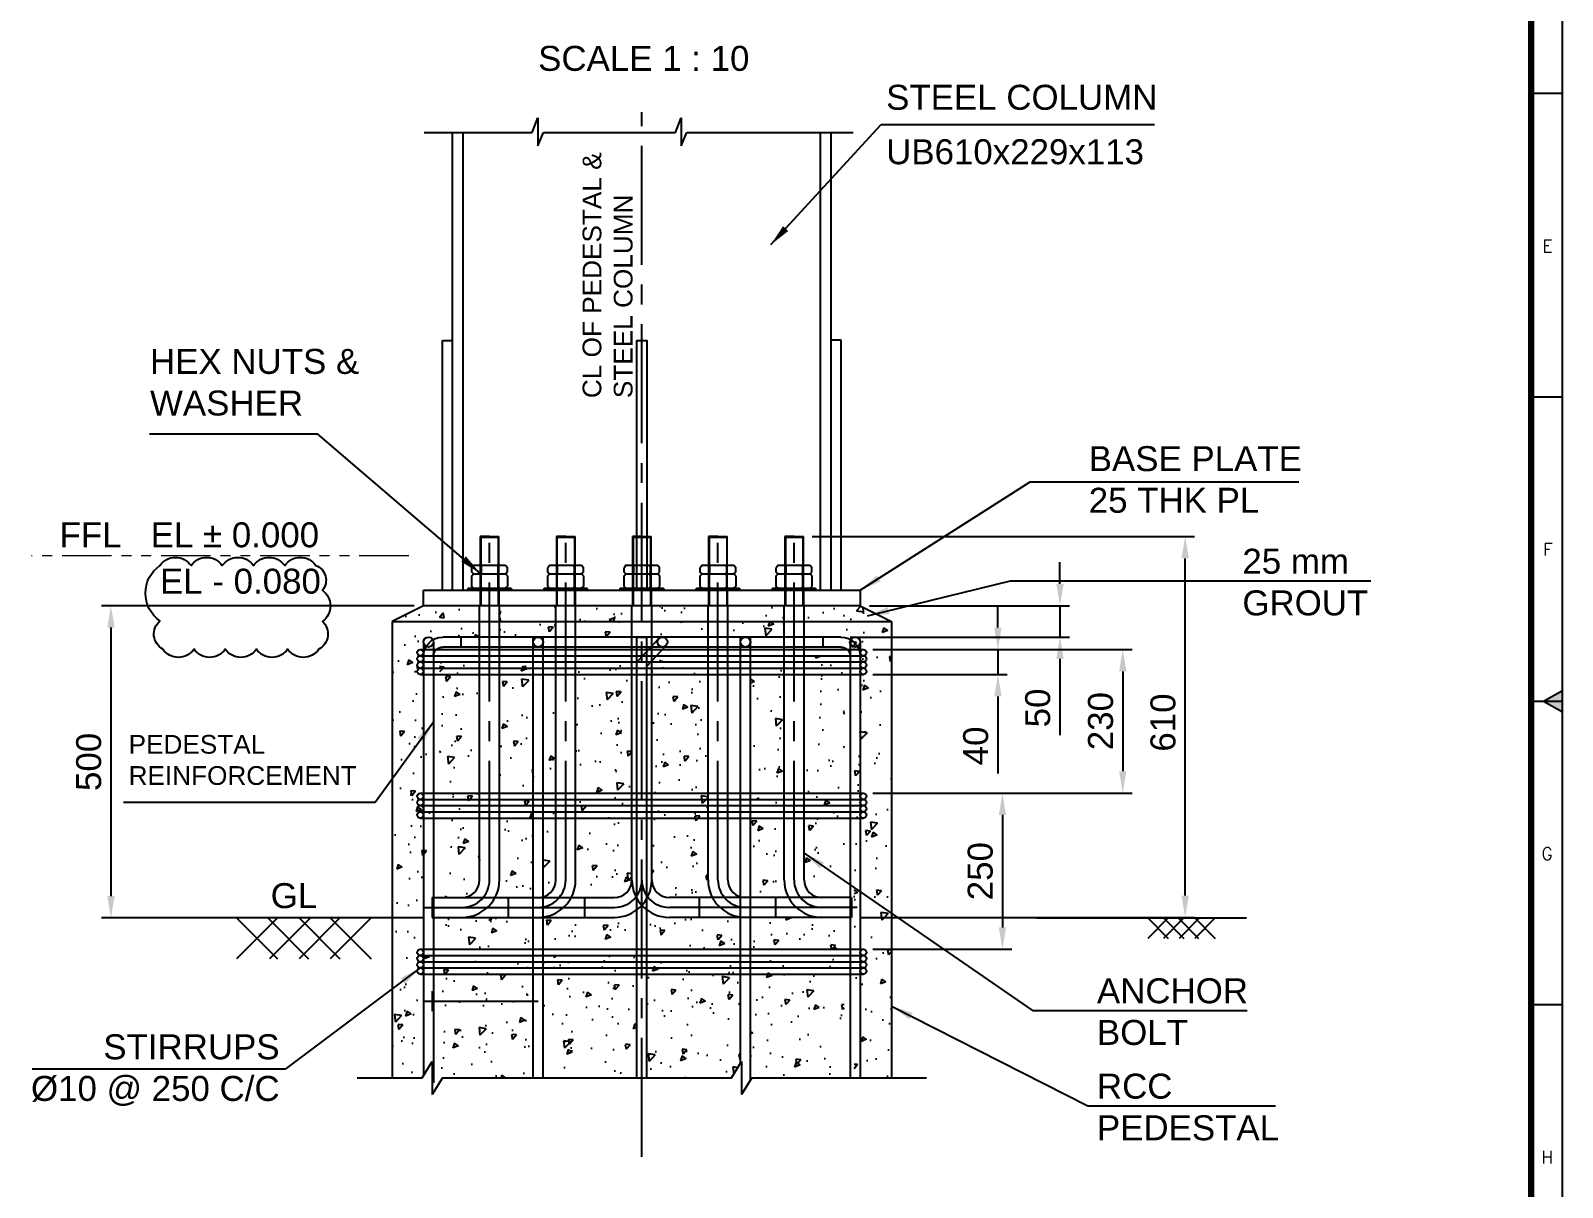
# Model space of a CAD drawing. Header units: millimetres. Extents: x -1055 to 11244, y -20673 to 2560.
# Drawn here: x 1526.1 to 1771.5, y 1367.5 to 1552.7 of the extents above; entities that cross this region are included whole.
import ezdxf
from ezdxf.enums import TextEntityAlignment as Align

# ---------------------------------------------------------------- set-up
doc = ezdxf.new("R2010")
doc.units = ezdxf.units.MM
doc.linetypes.add('CENTER2', pattern=[28.575, 19.05, -3.175, 3.175, -3.175])
doc.linetypes.add('PHANTOM2', pattern=[31.75, 15.875, -3.175, 3.175, -3.175, 3.175, -3.175])
doc.layers.add('BORDER', color=6, linetype='Continuous')
doc.styles.add('ROMANS', font='romans.shx', dxfattribs={"width": 0.8})
doc.styles.get("Standard").update_dxf_attribs({"font": 'arial.ttf'})
doc.dimstyles.new('ISO-25', dxfattribs={"dimtxt": 4, "dimasz": 3.5, "dimexe": 1.5, "dimexo": 1.5, "dimgap": 1.5, "dimtad": 1, "dimtxsty": 'Standard', "dimcen": 0, "dimadec": 0, "dimazin": 0, "dimtfac": 1, "dimtmove": 0, "dimatfit": 3, "dimfxl": 1, "dimarcsym": 0})

# ---------------------------------------------------------------- blocks, each defined once
blk = doc.blocks.new('A1B')
at = {"layer": 'BORDER', "color": 1}
for p, q in [((837, 393.84), (832, 393.84)), ((837, 345.17), (832, 345.17)), ((837, 247.84), (832, 247.84))]:
    blk.add_line(p, q, dxfattribs=at)
at = {"layer": 'BORDER'}
for p, q in [((834, 296.5), (837, 298.23)), ((832, 296.5), (837, 296.5)), ((834, 296.5), (837, 294.77))]:
    blk.add_line(p, q, dxfattribs=at)
blk.add_lwpolyline([(837, 3), (837, 590), (3, 590), (3, 3)], close=True, dxfattribs=at)
at = {"layer": 'BORDER', "const_width": 1}
blk.add_lwpolyline([(8, 8), (832, 8), (832, 585), (8, 585)], close=True, dxfattribs=at)
at = {"layer": 'BORDER'}
blk.add_solid([(837, 298.23), (837, 294.77), (834, 296.5)], dxfattribs=at)
at = {"layer": 'BORDER', "color": 1, "style": 'ROMANS'}
for s, p in [('E', (834.61, 368.4)), ('F', (834.66, 319.81)), ('G', (834.56, 271.07)), ('H', (834.57, 222.46))]:
    blk.add_text(s, height=2, dxfattribs=at).set_placement(p, align=Align.CENTER)
blk = doc.blocks.new('*D28433')
at = {"color": 0, "lineweight": -2}
for p, q in [((1651.33, 1471.71), (1712.59, 1471.71)), ((1711.09, 1414.21), (1711.09, 1468.21)), ((1659.14, 1410.71), (1712.59, 1410.71))]:
    blk.add_line(p, q, dxfattribs=at)
at = {"color": 0}
for points in [[(1711.68, 1468.21), (1710.51, 1468.21), (1711.09, 1471.71)], [(1710.51, 1414.21), (1711.68, 1414.21), (1711.09, 1410.71)]]:
    blk.add_solid(points, dxfattribs=at)
at = {"layer": 'Defpoints', "color": 0}
for p in [(1649.83, 1471.71), (1711.09, 1471.71), (1657.64, 1410.71)]:
    blk.add_point(p, dxfattribs=at)
at = {"color": 0, "insert": (1707.55, 1441.91), "char_height": 4, "attachment_point": 5, "rotation": 90}
blk.add_mtext('610', dxfattribs=at)
blk = doc.blocks.new('*D28434')
at = {"color": 0, "lineweight": -2}
for p, q in [((1587.53, 1460.61), (1537.46, 1460.61)), ((1538.96, 1457.11), (1538.96, 1414.11)), ((1582.53, 1410.61), (1537.46, 1410.61))]:
    blk.add_line(p, q, dxfattribs=at)
at = {"color": 0}
for points in [[(1539.54, 1457.11), (1538.37, 1457.11), (1538.96, 1460.61)], [(1538.37, 1414.11), (1539.54, 1414.11), (1538.96, 1410.61)]]:
    blk.add_solid(points, dxfattribs=at)
at = {"layer": 'Defpoints', "color": 0}
for p in [(1589.03, 1460.61), (1538.96, 1410.61), (1584.03, 1410.61)]:
    blk.add_point(p, dxfattribs=at)
at = {"color": 0, "insert": (1535.41, 1435.61), "char_height": 4, "attachment_point": 5, "rotation": 90}
blk.add_mtext('500', dxfattribs=at)
blk = doc.blocks.new('*D28435')
at = {"color": 0, "lineweight": -2}
for p, q in [((1691.03, 1464.11), (1691.03, 1467.61)), ((1660.53, 1460.61), (1692.53, 1460.61)), ((1691.03, 1460.61), (1691.03, 1455.61)), ((1657.43, 1455.61), (1692.53, 1455.61)), ((1691.03, 1452.11), (1691.03, 1439.89))]:
    blk.add_line(p, q, dxfattribs=at)
at = {"color": 0}
for points in [[(1690.44, 1464.11), (1691.61, 1464.11), (1691.03, 1460.61)], [(1691.61, 1452.11), (1690.44, 1452.11), (1691.03, 1455.61)]]:
    blk.add_solid(points, dxfattribs=at)
at = {"layer": 'Defpoints', "color": 0}
for p in [(1659.03, 1460.61), (1655.93, 1455.61), (1691.03, 1455.61)]:
    blk.add_point(p, dxfattribs=at)
at = {"color": 0, "insert": (1687.48, 1444.25), "char_height": 4, "attachment_point": 5, "rotation": 90}
blk.add_mtext('50', dxfattribs=at)
blk = doc.blocks.new('*D28436')
at = {"color": 0, "lineweight": -2}
for p, q in [((1681.08, 1457.11), (1681.08, 1460.61)), ((1661.03, 1453.61), (1682.58, 1453.61)), ((1681.08, 1453.61), (1681.08, 1449.61)), ((1661.03, 1449.61), (1682.58, 1449.61)), ((1681.08, 1446.11), (1681.08, 1433.73))]:
    blk.add_line(p, q, dxfattribs=at)
at = {"color": 0}
for points in [[(1680.5, 1457.11), (1681.67, 1457.11), (1681.08, 1453.61)], [(1681.67, 1446.11), (1680.5, 1446.11), (1681.08, 1449.61)]]:
    blk.add_solid(points, dxfattribs=at)
at = {"layer": 'Defpoints', "color": 0}
for p in [(1659.53, 1453.61), (1659.53, 1449.61), (1681.08, 1449.61)]:
    blk.add_point(p, dxfattribs=at)
at = {"color": 0, "insert": (1677.54, 1438.17), "char_height": 4, "attachment_point": 5, "rotation": 90}
blk.add_mtext('40', dxfattribs=at)
blk = doc.blocks.new('*D28437')
at = {"color": 0, "lineweight": -2}
for p, q in [((1661.03, 1453.61), (1702.59, 1453.61)), ((1701.09, 1450.11), (1701.09, 1434.11)), ((1661.03, 1430.61), (1702.59, 1430.61))]:
    blk.add_line(p, q, dxfattribs=at)
at = {"color": 0}
for points in [[(1701.67, 1450.11), (1700.51, 1450.11), (1701.09, 1453.61)], [(1700.51, 1434.11), (1701.67, 1434.11), (1701.09, 1430.61)]]:
    blk.add_solid(points, dxfattribs=at)
at = {"layer": 'Defpoints', "color": 0}
for p in [(1659.53, 1453.61), (1659.53, 1430.61), (1701.09, 1430.61)]:
    blk.add_point(p, dxfattribs=at)
at = {"color": 0, "insert": (1697.55, 1442.14), "char_height": 4, "attachment_point": 5, "rotation": 90}
blk.add_mtext('230', dxfattribs=at)
blk = doc.blocks.new('*D28438')
at = {"color": 0, "lineweight": -2}
for p, q in [((1661.03, 1430.61), (1683.31, 1430.61)), ((1681.81, 1427.11), (1681.81, 1409.11)), ((1661.03, 1405.61), (1683.31, 1405.61))]:
    blk.add_line(p, q, dxfattribs=at)
at = {"color": 0}
for points in [[(1682.39, 1427.11), (1681.23, 1427.11), (1681.81, 1430.61)], [(1681.23, 1409.11), (1682.39, 1409.11), (1681.81, 1405.61)]]:
    blk.add_solid(points, dxfattribs=at)
at = {"layer": 'Defpoints', "color": 0}
for p in [(1659.53, 1430.61), (1659.53, 1405.61), (1681.81, 1405.61)]:
    blk.add_point(p, dxfattribs=at)
at = {"color": 0, "insert": (1678.27, 1418.11), "char_height": 4, "attachment_point": 5, "rotation": 90}
blk.add_mtext('250', dxfattribs=at)

msp = doc.modelspace()

# ---------------------------------------------------------------- hatches: boundary and pattern name
h = msp.add_hatch()
h.set_pattern_fill('AR-CONC', color=256, scale=0.05)
h.set_pattern_definition([(50, (-7523.1524, -46.47), (9.1092334, -0.796954), [0.9525, -10.4775]), (355, (-7523.152, -46.47), (-1.762171, 9.552842), [0.762, -8.382029]), (100.45144, (-7522.393, -46.5365), (7.347062, 8.755888), [0.8095, -8.904512]), (46.1842, (-7523.152, -43.93), (13.553952, -2.102116), [1.42875, -15.716253]), (96.63556, (-7522.023, -44.105), (11.870207, 12.371306), [1.214251, -13.35678]), (351.18415, (-7523.152, -43.93), (11.870207, 12.371306), [1.142998, -12.572987]), (21, (-7521.8824, -44.565), (7.5807196, -5.11326), [0.9525, -10.4775]), (326, (-7521.882, -44.565), (3.090101, 9.209398), [0.762, -8.382]), (71.45144, (-7521.251, -44.991), (10.670821, 4.0961384), [0.8095, -8.904497]), (37.5, (-7523.1524, -46.47), (0.1544302, 4.227752), [0, -8.2804, 0, -8.509, 0, -8.41375]), (7.5, (-7523.1524, -46.47), (3.3409831, 5.0090287), [0, -4.8514, 0, -8.0899, 0, -3.20675]), (327.5, (-7525.9845, -46.47), (6.7795298, -0.2864372), [0, -3.175, 0, -9.906, 0, -13.1445]), (317.5, (-7527.2545, -46.47), (7.406459, 1.2713246), [0, -4.1275, 0, -6.5786, 0, -9.3345])])
h.paths.add_polyline_path([(1598.036255, 1458.1105), (1598.036255, 1460.6105), (1589.026255, 1460.6105), (1584.026255, 1458.1105)])
h.paths.add_polyline_path([(1601.216255, 1460.6105), (1601.216255, 1458.1105), (1610.236255, 1458.1105), (1610.236255, 1460.6105)])
h.paths.add_polyline_path([(1622.436255, 1458.1105), (1622.436255, 1460.6105), (1613.416255, 1460.6105), (1613.416255, 1458.1105)])
h.paths.add_polyline_path([(1625.616255, 1460.6105), (1625.616255, 1458.1105), (1634.636255, 1458.1105), (1634.636255, 1460.6105)])
h.paths.add_polyline_path([(1637.816255, 1460.6105), (1637.816255, 1458.1105), (1646.836255, 1458.1105), (1646.836255, 1460.6105)])
h.paths.add_polyline_path([(1661.723798, 1459.261728), (1659.026255, 1460.6105), (1650.016255, 1460.6105), (1650.016255, 1458.1105), (1664.026255, 1458.1105)])
at = {"transparency": 33554687}
h = msp.add_hatch(dxfattribs=at)
h.set_pattern_fill('AR-CONC', color=256, scale=0.05, angle=180)
h.set_pattern_definition([(230, (-7523.1524, -46.47), (-9.1092334, 0.796954), [0.9525, -10.4775]), (175, (-7523.152, -46.47), (1.762171, -9.552842), [0.762, -8.382029]), (280.45144, (-7523.9115, -46.404), (-7.347062, -8.755888), [0.8095, -8.904512]), (226.1842, (-7523.152, -49.01), (-13.553952, 2.102116), [1.42875, -15.716253]), (276.63556, (-7524.282, -48.835), (-11.870207, -12.371306), [1.214251, -13.35678]), (171.18415, (-7523.152, -49.01), (-11.870207, -12.371306), [1.142998, -12.572987]), (201, (-7524.4224, -48.375), (-7.5807196, 5.11326), [0.9525, -10.4775]), (146, (-7524.422, -48.375), (-3.090101, -9.209398), [0.762, -8.382]), (251.45144, (-7525.054, -47.949), (-10.670821, -4.0961384), [0.8095, -8.904497]), (217.5, (-7523.1524, -46.47), (-0.1544302, -4.227752), [0, -8.2804, 0, -8.509, 0, -8.41375]), (187.5, (-7523.1524, -46.47), (-3.3409831, -5.0090287), [0, -4.8514, 0, -8.0899, 0, -3.20675]), (147.5, (-7520.3203, -46.47), (-6.7795298, 0.2864372), [0, -3.175, 0, -9.906, 0, -13.1445]), (137.5, (-7519.05, -46.47), (-7.406459, -1.2713246), [0, -4.1275, 0, -6.5786, 0, -9.3345])])
h.paths.add_polyline_path([(1664.026255, 1384.987507), (1664.026255, 1396.487974), (1664.026255, 1413.257847), (1658.026255, 1415.044676), (1658.026255, 1405.6105), (1658.526255, 1405.6105, -0.4142135624), (1659.026255, 1405.1105, -0.4142135624), (1658.526255, 1404.6105), (1658.026255, 1404.6105), (1658.026255, 1384.987507)])
h.paths.add_polyline_path([(1641.658866, 1384.987507), (1656.426255, 1384.987507), (1656.426255, 1404.6105), (1641.426255, 1404.6105), (1641.426255, 1384.612477)])
h.paths.add_polyline_path([(1624.826255, 1384.987507), (1638.378949, 1384.987507), (1639.826255, 1387.320951), (1639.826255, 1404.6105), (1624.826255, 1404.6105)])
h.paths.add_polyline_path([(1608.226255, 1384.987507), (1623.226255, 1384.987507), (1623.226255, 1404.6105), (1608.226255, 1404.6105)])
h.paths.add_polyline_path([(1592.093596, 1384.987507), (1606.626255, 1384.987507), (1606.626255, 1404.6105), (1591.626255, 1404.6105), (1591.626255, 1384.234029)])
h.paths.add_polyline_path([(1584.026255, 1458.1105), (1584.026255, 1384.987507), (1588.81368, 1384.987507), (1590.026255, 1386.942502), (1590.026255, 1404.6105), (1589.526255, 1404.6105, -1), (1589.526255, 1405.6105), (1590.026255, 1405.6105), (1590.026255, 1452.5105, -0.0080660903), (1590.027868, 1452.6105), (1589.526255, 1452.6105, -1), (1589.526255, 1453.6105), (1590.22798, 1453.6105, -0.3115440115), (1593.126255, 1455.6105), (1598.036255, 1455.6105), (1598.036255, 1458.1105)])
h.paths.add_polyline_path([(1606.626255, 1405.6105), (1606.626255, 1410.7105), (1602.616255, 1410.7105), (1591.626255, 1410.7105), (1591.626255, 1405.6105)])
h.paths.add_polyline_path([(1608.226255, 1410.7105), (1608.226255, 1405.6105), (1623.226255, 1405.6105), (1623.226255, 1411.918016, -0.1628126731), (1619.616255, 1410.7105)])
h.paths.add_polyline_path([(1639.826255, 1405.6105), (1639.826255, 1410.7105), (1628.436255, 1410.7105, -0.1628126731), (1624.826255, 1411.918016), (1624.826255, 1405.6105)])
h.paths.add_polyline_path([(1656.426255, 1405.6105), (1656.426255, 1410.7105), (1641.426255, 1410.7105), (1641.426255, 1405.6105)])
h.paths.add_polyline_path([(1664.026255, 1413.257847), (1664.026255, 1428.499626), (1658.026255, 1430.818943), (1658.026255, 1415.044676)])
h.paths.add_polyline_path([(1664.026255, 1428.499626), (1664.026255, 1458.1105), (1650.016255, 1458.1105), (1650.016255, 1455.6105), (1654.926255, 1455.6105, -0.3115440115), (1657.82453, 1453.6105), (1658.526255, 1453.6105, -0.4142135624), (1659.026255, 1453.1105, -0.4142135624), (1658.526255, 1452.6105), (1658.024642, 1452.6105, -0.0080660903), (1658.026255, 1452.5105), (1658.026255, 1430.818943)])
h.paths.add_polyline_path([(1650.016255, 1452.6105), (1650.016255, 1417.430093), (1656.426255, 1415.521164), (1656.426255, 1452.5105, 0.0166805839), (1656.422918, 1452.6105)])
h.paths.add_polyline_path([(1641.426255, 1452.6105), (1641.426255, 1413.8905), (1647.540257, 1413.8905, -0.1229364666), (1646.836255, 1416.7105), (1646.836255, 1452.6105)])
h.paths.add_polyline_path([(1628.436255, 1413.8905), (1633.236255, 1413.8905), (1635.340257, 1413.8905, -0.1229364666), (1634.636255, 1416.7105), (1634.636255, 1452.6105), (1625.616255, 1452.6105), (1625.616255, 1416.7105, 0.4142135624)])
h.paths.add_polyline_path([(1614.816255, 1413.8905), (1619.616255, 1413.8905, 0.4142135624), (1622.436255, 1416.7105), (1622.436255, 1452.6105), (1613.416255, 1452.6105), (1613.416255, 1416.7105, -0.1229364666), (1612.712254, 1413.8905)])
h.paths.add_polyline_path([(1602.616255, 1413.8905), (1606.626255, 1413.8905), (1606.626255, 1452.6105), (1601.216255, 1452.6105), (1601.216255, 1416.7105, -0.1229364666), (1600.512254, 1413.8905)])
h.paths.add_polyline_path([(1591.626255, 1452.5105), (1591.626255, 1413.8905), (1595.216255, 1413.8905, 0.4142135624), (1598.036255, 1416.7105), (1598.036255, 1452.6105), (1591.629592, 1452.6105, 0.0166805839)])
h.paths.add_polyline_path([(1608.226255, 1452.6105), (1608.226255, 1414.009333, 0.3312391385), (1610.236255, 1416.7105), (1610.236255, 1452.6105)])
h.paths.add_polyline_path([(1637.816255, 1458.1105), (1637.816255, 1455.6105), (1646.836255, 1455.6105), (1646.836255, 1458.1105)])
h.paths.add_polyline_path([(1625.616255, 1458.1105), (1625.616255, 1455.6105), (1634.636255, 1455.6105), (1634.636255, 1458.1105)])
h.paths.add_polyline_path([(1613.416255, 1458.1105), (1613.416255, 1455.6105), (1622.436255, 1455.6105), (1622.436255, 1458.1105)])
h.paths.add_polyline_path([(1601.216255, 1458.1105), (1601.216255, 1455.6105), (1610.236255, 1455.6105), (1610.236255, 1458.1105)])
h.paths.add_polyline_path([(1488.993951, 1437.821175), (1488.993951, 1444.599824), (1494.046816, 1444.599824), (1494.046816, 1437.821175)], flags=9)

# ---------------------------------------------------------------- linework, layer by layer
at = {"color": 3, "linetype": 'CENTER2'}
for p, q in [((1624.026255, 1372.35075), (1624.026255, 1539.68589)), ((1599.626255, 1416.7105), (1599.626255, 1473.455527)), ((1611.826255, 1416.7105), (1611.826255, 1473.455527)), ((1636.226255, 1416.7105), (1636.226255, 1473.455527)), ((1648.426255, 1416.7105), (1648.426255, 1473.455527)), ((1588.912519, 1412.3005), (1607.416255, 1412.3005)), ((1602.616255, 1412.3005), (1619.616255, 1412.3005)), ((1645.436255, 1412.3005), (1628.436255, 1412.3005)), ((1658.513769, 1412.3005), (1640.636255, 1412.3005)), ((1588.912519, 1397.3005), (1607.416255, 1397.3005))]:
    msp.add_line(p, q, dxfattribs=at)
for p, q in [((1606.456071, 1536.391366), (1607.364249, 1538.785495)), ((1607.364249, 1538.785495), (1607.364249, 1534.298027)), ((1629.404262, 1536.391366), (1630.31244, 1538.785495)), ((1630.31244, 1538.785495), (1630.31244, 1534.298027)), ((1589.146913, 1536.391366), (1606.456071, 1536.391366)), ((1593.676255, 1463.1105), (1593.676255, 1536.391366)), ((1595.406255, 1463.1105), (1595.406255, 1536.391366)), ((1607.364249, 1534.298027), (1608.272427, 1536.391366)), ((1608.272427, 1536.391366), (1629.404262, 1536.391366)), ((1630.31244, 1534.298027), (1631.220618, 1536.391366)), ((1631.220618, 1536.391366), (1657.911782, 1536.391366)), ((1652.645204, 1463.165195), (1652.645204, 1536.391366)), ((1654.37514, 1463.150366), (1654.37514, 1536.391366)), ((1592.076255, 1463.1105), (1592.076255, 1503.1105)), ((1592.076255, 1503.1105), (1593.676255, 1503.1105)), ((1655.975051, 1503.133422), (1654.37514, 1503.133422)), ((1655.975051, 1463.133422), (1655.975051, 1503.133422)), ((1598.126255, 1471.7105), (1601.126255, 1471.7105)), ((1599.626255, 1471.7105), (1598.126255, 1471.7105)), ((1598.126255, 1471.7105), (1598.126255, 1463.6105)), ((1598.226255, 1471.7105), (1598.126255, 1471.6105)), ((1598.126255, 1471.6105), (1601.126255, 1471.6105)), ((1598.226255, 1471.7105), (1598.226255, 1460.6105)), ((1601.026255, 1471.7105), (1601.026255, 1460.6105)), ((1601.026255, 1471.7105), (1601.126255, 1471.6105)), ((1601.126255, 1465.9105), (1601.126255, 1471.7105)), ((1610.326255, 1471.7105), (1613.326255, 1471.7105)), ((1611.826255, 1471.7105), (1610.326255, 1471.7105)), ((1610.326255, 1471.7105), (1610.326255, 1463.6105)), ((1610.426255, 1471.7105), (1610.326255, 1471.6105)), ((1610.326255, 1471.6105), (1613.326255, 1471.6105)), ((1610.426255, 1471.7105), (1610.426255, 1460.6105)), ((1613.226255, 1471.7105), (1613.226255, 1460.6105)), ((1613.226255, 1471.7105), (1613.326255, 1471.6105)), ((1613.326255, 1465.9105), (1613.326255, 1471.7105)), ((1622.526255, 1471.7105), (1625.526255, 1471.7105)), ((1624.026255, 1471.7105), (1622.526255, 1471.7105)), ((1622.526255, 1471.7105), (1622.526255, 1463.6105)), ((1622.626255, 1471.7105), (1622.526255, 1471.6105)), ((1622.526255, 1471.6105), (1625.526255, 1471.6105)), ((1622.626255, 1471.7105), (1622.626255, 1460.6105)), ((1625.426255, 1471.7105), (1625.426255, 1460.6105)), ((1625.426255, 1471.7105), (1625.526255, 1471.6105)), ((1625.526255, 1465.9105), (1625.526255, 1471.7105)), ((1634.726255, 1471.7105), (1637.726255, 1471.7105)), ((1636.226255, 1471.7105), (1634.726255, 1471.7105)), ((1634.726255, 1471.7105), (1634.726255, 1463.6105)), ((1634.826255, 1471.7105), (1634.726255, 1471.6105)), ((1634.726255, 1471.6105), (1637.726255, 1471.6105)), ((1634.826255, 1471.7105), (1634.826255, 1460.6105)), ((1637.626255, 1471.7105), (1637.626255, 1460.6105)), ((1637.626255, 1471.7105), (1637.726255, 1471.6105)), ((1637.726255, 1465.9105), (1637.726255, 1471.7105)), ((1646.926255, 1471.7105), (1649.926255, 1471.7105)), ((1648.426255, 1471.7105), (1646.926255, 1471.7105)), ((1646.926255, 1471.7105), (1646.926255, 1463.6105)), ((1647.026255, 1471.7105), (1646.926255, 1471.6105)), ((1646.926255, 1471.6105), (1649.926255, 1471.6105)), ((1647.026255, 1471.7105), (1647.026255, 1460.6105)), ((1649.826255, 1471.7105), (1649.826255, 1460.6105)), ((1649.826255, 1471.7105), (1649.926255, 1471.6105)), ((1649.926255, 1465.9105), (1649.926255, 1471.7105)), ((1597.076255, 1467.1105), (1596.776255, 1466.670298)), ((1596.776255, 1466.002125), (1596.776255, 1466.670298)), ((1597.076255, 1465.7105), (1596.776255, 1466.002125)), ((1596.776255, 1465.4105), (1597.076255, 1465.7105)), ((1596.776255, 1463.7105), (1596.776255, 1465.4105)), ((1597.076255, 1467.1105), (1598.276255, 1467.1105)), ((1597.076255, 1465.7105), (1598.276255, 1465.7105)), ((1598.276255, 1466.9105), (1598.076255, 1467.1105)), ((1598.276255, 1465.9105), (1598.076255, 1465.7105)), ((1598.276255, 1465.5105), (1598.076255, 1465.7105)), ((1598.276255, 1467.1105), (1600.976255, 1467.1105)), ((1598.276255, 1466.9105), (1598.376255, 1467.1105)), ((1598.276255, 1466.9105), (1598.276255, 1465.9105)), ((1598.276255, 1465.9105), (1598.376255, 1465.7105)), ((1598.276255, 1465.5105), (1598.376255, 1465.7105)), ((1598.276255, 1465.7105), (1601.326255, 1465.7105)), ((1598.276255, 1463.6105), (1598.276255, 1465.5105)), ((1600.976255, 1466.9105), (1600.876255, 1467.1105)), ((1600.976255, 1465.9105), (1600.876255, 1465.7105)), ((1600.976255, 1465.5105), (1600.876255, 1465.7105)), ((1600.976255, 1467.1105), (1602.176255, 1467.1105)), ((1600.976255, 1466.9105), (1601.176255, 1467.1105)), ((1600.976255, 1466.9105), (1600.976255, 1465.9105)), ((1600.976255, 1465.9105), (1601.176255, 1465.7105)), ((1600.976255, 1465.5105), (1601.176255, 1465.7105)), ((1600.976255, 1465.5105), (1600.976255, 1463.6105)), ((1601.126255, 1463.6105), (1601.126255, 1465.9105)), ((1601.326255, 1465.7105), (1602.176255, 1465.7105)), ((1602.176255, 1467.1105), (1602.476255, 1466.726012)), ((1602.176255, 1465.7105), (1602.476255, 1466.002125)), ((1602.476255, 1465.4105), (1602.176255, 1465.7105)), ((1602.476255, 1466.002125), (1602.476255, 1466.726012)), ((1602.476255, 1465.4105), (1602.476255, 1463.7105)), ((1609.276255, 1467.1105), (1608.976255, 1466.670298)), ((1608.976255, 1466.002125), (1608.976255, 1466.670298)), ((1609.276255, 1465.7105), (1608.976255, 1466.002125)), ((1608.976255, 1465.4105), (1609.276255, 1465.7105)), ((1608.976255, 1463.7105), (1608.976255, 1465.4105)), ((1609.276255, 1467.1105), (1610.476255, 1467.1105)), ((1609.276255, 1465.7105), (1610.476255, 1465.7105)), ((1610.476255, 1466.9105), (1610.276255, 1467.1105)), ((1610.476255, 1465.9105), (1610.276255, 1465.7105)), ((1610.476255, 1465.5105), (1610.276255, 1465.7105)), ((1610.476255, 1467.1105), (1613.176255, 1467.1105)), ((1610.476255, 1466.9105), (1610.576255, 1467.1105)), ((1610.476255, 1466.9105), (1610.476255, 1465.9105)), ((1610.476255, 1465.9105), (1610.576255, 1465.7105)), ((1610.476255, 1465.5105), (1610.576255, 1465.7105)), ((1610.476255, 1465.7105), (1613.526255, 1465.7105)), ((1610.476255, 1463.6105), (1610.476255, 1465.5105)), ((1613.176255, 1466.9105), (1613.076255, 1467.1105)), ((1613.176255, 1465.9105), (1613.076255, 1465.7105)), ((1613.176255, 1465.5105), (1613.076255, 1465.7105)), ((1613.176255, 1467.1105), (1614.376255, 1467.1105)), ((1613.176255, 1466.9105), (1613.376255, 1467.1105)), ((1613.176255, 1466.9105), (1613.176255, 1465.9105)), ((1613.176255, 1465.9105), (1613.376255, 1465.7105)), ((1613.176255, 1465.5105), (1613.376255, 1465.7105)), ((1613.176255, 1465.5105), (1613.176255, 1463.6105)), ((1613.326255, 1463.6105), (1613.326255, 1465.9105)), ((1613.526255, 1465.7105), (1614.376255, 1465.7105)), ((1614.376255, 1467.1105), (1614.676255, 1466.726012)), ((1614.376255, 1465.7105), (1614.676255, 1466.002125)), ((1614.676255, 1465.4105), (1614.376255, 1465.7105)), ((1614.676255, 1466.002125), (1614.676255, 1466.726012)), ((1614.676255, 1465.4105), (1614.676255, 1463.7105)), ((1621.476255, 1467.1105), (1621.176255, 1466.670298)), ((1621.176255, 1466.002125), (1621.176255, 1466.670298)), ((1621.476255, 1465.7105), (1621.176255, 1466.002125)), ((1621.176255, 1465.4105), (1621.476255, 1465.7105)), ((1621.176255, 1463.7105), (1621.176255, 1465.4105)), ((1621.476255, 1467.1105), (1622.676255, 1467.1105)), ((1621.476255, 1465.7105), (1622.676255, 1465.7105)), ((1622.676255, 1466.9105), (1622.476255, 1467.1105)), ((1622.676255, 1465.9105), (1622.476255, 1465.7105)), ((1622.676255, 1465.5105), (1622.476255, 1465.7105)), ((1622.676255, 1467.1105), (1625.376255, 1467.1105)), ((1622.676255, 1466.9105), (1622.776255, 1467.1105)), ((1622.676255, 1466.9105), (1622.676255, 1465.9105)), ((1622.676255, 1465.9105), (1622.776255, 1465.7105)), ((1622.676255, 1465.5105), (1622.776255, 1465.7105)), ((1622.676255, 1465.7105), (1625.726255, 1465.7105)), ((1622.676255, 1463.6105), (1622.676255, 1465.5105)), ((1625.376255, 1466.9105), (1625.276255, 1467.1105)), ((1625.376255, 1465.9105), (1625.276255, 1465.7105)), ((1625.376255, 1465.5105), (1625.276255, 1465.7105)), ((1625.376255, 1467.1105), (1626.576255, 1467.1105)), ((1625.376255, 1466.9105), (1625.576255, 1467.1105)), ((1625.376255, 1466.9105), (1625.376255, 1465.9105)), ((1625.376255, 1465.9105), (1625.576255, 1465.7105)), ((1625.376255, 1465.5105), (1625.576255, 1465.7105)), ((1625.376255, 1465.5105), (1625.376255, 1463.6105)), ((1625.526255, 1463.6105), (1625.526255, 1465.9105)), ((1625.726255, 1465.7105), (1626.576255, 1465.7105)), ((1626.576255, 1467.1105), (1626.876255, 1466.726012)), ((1626.576255, 1465.7105), (1626.876255, 1466.002125)), ((1626.876255, 1465.4105), (1626.576255, 1465.7105)), ((1626.876255, 1466.002125), (1626.876255, 1466.726012)), ((1626.876255, 1465.4105), (1626.876255, 1463.7105)), ((1633.676255, 1467.1105), (1633.376255, 1466.670298)), ((1633.376255, 1466.002125), (1633.376255, 1466.670298)), ((1633.676255, 1465.7105), (1633.376255, 1466.002125)), ((1633.376255, 1465.4105), (1633.676255, 1465.7105)), ((1633.376255, 1463.7105), (1633.376255, 1465.4105)), ((1633.676255, 1467.1105), (1634.876255, 1467.1105)), ((1633.676255, 1465.7105), (1634.876255, 1465.7105)), ((1634.876255, 1466.9105), (1634.676255, 1467.1105)), ((1634.876255, 1465.9105), (1634.676255, 1465.7105)), ((1634.876255, 1465.5105), (1634.676255, 1465.7105)), ((1634.876255, 1467.1105), (1637.576255, 1467.1105)), ((1634.876255, 1466.9105), (1634.976255, 1467.1105)), ((1634.876255, 1466.9105), (1634.876255, 1465.9105)), ((1634.876255, 1465.9105), (1634.976255, 1465.7105)), ((1634.876255, 1465.5105), (1634.976255, 1465.7105)), ((1634.876255, 1465.7105), (1637.926255, 1465.7105)), ((1634.876255, 1463.6105), (1634.876255, 1465.5105)), ((1637.576255, 1466.9105), (1637.476255, 1467.1105)), ((1637.576255, 1465.9105), (1637.476255, 1465.7105)), ((1637.576255, 1465.5105), (1637.476255, 1465.7105)), ((1637.576255, 1467.1105), (1638.776255, 1467.1105)), ((1637.576255, 1466.9105), (1637.776255, 1467.1105)), ((1637.576255, 1466.9105), (1637.576255, 1465.9105)), ((1637.576255, 1465.9105), (1637.776255, 1465.7105)), ((1637.576255, 1465.5105), (1637.776255, 1465.7105)), ((1637.576255, 1465.5105), (1637.576255, 1463.6105)), ((1637.726255, 1463.6105), (1637.726255, 1465.9105)), ((1637.926255, 1465.7105), (1638.776255, 1465.7105)), ((1638.776255, 1467.1105), (1639.076255, 1466.726012)), ((1638.776255, 1465.7105), (1639.076255, 1466.002125)), ((1639.076255, 1465.4105), (1638.776255, 1465.7105)), ((1639.076255, 1466.002125), (1639.076255, 1466.726012)), ((1639.076255, 1465.4105), (1639.076255, 1463.7105)), ((1645.876255, 1467.1105), (1645.576255, 1466.670298)), ((1645.576255, 1466.002125), (1645.576255, 1466.670298)), ((1645.876255, 1465.7105), (1645.576255, 1466.002125)), ((1645.576255, 1465.4105), (1645.876255, 1465.7105)), ((1645.576255, 1463.7105), (1645.576255, 1465.4105)), ((1645.876255, 1467.1105), (1647.076255, 1467.1105)), ((1645.876255, 1465.7105), (1647.076255, 1465.7105)), ((1647.076255, 1466.9105), (1646.876255, 1467.1105)), ((1647.076255, 1465.9105), (1646.876255, 1465.7105)), ((1647.076255, 1465.5105), (1646.876255, 1465.7105)), ((1647.076255, 1467.1105), (1649.776255, 1467.1105)), ((1647.076255, 1466.9105), (1647.176255, 1467.1105)), ((1647.076255, 1466.9105), (1647.076255, 1465.9105)), ((1647.076255, 1465.9105), (1647.176255, 1465.7105)), ((1647.076255, 1465.5105), (1647.176255, 1465.7105)), ((1647.076255, 1465.7105), (1650.126255, 1465.7105)), ((1647.076255, 1463.6105), (1647.076255, 1465.5105)), ((1649.776255, 1466.9105), (1649.676255, 1467.1105)), ((1649.776255, 1465.9105), (1649.676255, 1465.7105)), ((1649.776255, 1465.5105), (1649.676255, 1465.7105)), ((1649.776255, 1467.1105), (1650.976255, 1467.1105)), ((1649.776255, 1466.9105), (1649.976255, 1467.1105)), ((1649.776255, 1466.9105), (1649.776255, 1465.9105)), ((1649.776255, 1465.9105), (1649.976255, 1465.7105)), ((1649.776255, 1465.5105), (1649.976255, 1465.7105)), ((1649.776255, 1465.5105), (1649.776255, 1463.6105)), ((1649.926255, 1463.6105), (1649.926255, 1465.9105)), ((1650.126255, 1465.7105), (1650.976255, 1465.7105)), ((1650.976255, 1467.1105), (1651.276255, 1466.726012)), ((1650.976255, 1465.7105), (1651.276255, 1466.002125)), ((1651.276255, 1465.4105), (1650.976255, 1465.7105)), ((1651.276255, 1466.002125), (1651.276255, 1466.726012)), ((1651.276255, 1465.4105), (1651.276255, 1463.7105)), ((1589.026255, 1463.1105), (1659.026255, 1463.1105)), ((1589.026255, 1460.6105), (1589.026255, 1463.1105)), ((1596.176255, 1463.1105), (1596.176255, 1463.4105)), ((1596.176255, 1463.4105), (1603.076255, 1463.4105)), ((1596.176255, 1463.1105), (1603.076255, 1463.1105)), ((1597.076255, 1463.418874), (1596.776255, 1463.7105)), ((1598.276255, 1463.6105), (1598.076255, 1463.4105)), ((1598.126255, 1463.6105), (1598.126255, 1460.6105)), ((1598.276255, 1463.6105), (1598.376255, 1463.4105)), ((1600.976255, 1463.6105), (1600.876255, 1463.4105)), ((1600.976255, 1463.6105), (1601.176255, 1463.4105)), ((1601.126255, 1463.6105), (1601.126255, 1460.6105)), ((1602.176255, 1463.418874), (1602.476255, 1463.7105)), ((1603.076255, 1463.4105), (1603.076255, 1463.1105)), ((1608.376255, 1463.1105), (1608.376255, 1463.4105)), ((1608.376255, 1463.4105), (1615.276255, 1463.4105)), ((1608.376255, 1463.1105), (1615.276255, 1463.1105)), ((1609.276255, 1463.418874), (1608.976255, 1463.7105)), ((1610.476255, 1463.6105), (1610.276255, 1463.4105)), ((1610.326255, 1463.6105), (1610.326255, 1460.6105)), ((1610.476255, 1463.6105), (1610.576255, 1463.4105)), ((1613.176255, 1463.6105), (1613.076255, 1463.4105)), ((1613.176255, 1463.6105), (1613.376255, 1463.4105)), ((1613.326255, 1463.6105), (1613.326255, 1460.6105)), ((1614.376255, 1463.418874), (1614.676255, 1463.7105)), ((1615.276255, 1463.4105), (1615.276255, 1463.1105)), ((1620.576255, 1463.1105), (1620.576255, 1463.4105)), ((1620.576255, 1463.4105), (1627.476255, 1463.4105)), ((1620.576255, 1463.1105), (1627.476255, 1463.1105)), ((1621.476255, 1463.418874), (1621.176255, 1463.7105)), ((1622.676255, 1463.6105), (1622.476255, 1463.4105)), ((1622.526255, 1463.6105), (1622.526255, 1460.6105)), ((1622.676255, 1463.6105), (1622.776255, 1463.4105)), ((1625.376255, 1463.6105), (1625.276255, 1463.4105)), ((1625.376255, 1463.6105), (1625.576255, 1463.4105)), ((1625.526255, 1463.6105), (1625.526255, 1460.6105)), ((1626.576255, 1463.418874), (1626.876255, 1463.7105)), ((1627.476255, 1463.4105), (1627.476255, 1463.1105)), ((1632.776255, 1463.1105), (1632.776255, 1463.4105)), ((1632.776255, 1463.4105), (1639.676255, 1463.4105)), ((1632.776255, 1463.1105), (1639.676255, 1463.1105)), ((1633.676255, 1463.418874), (1633.376255, 1463.7105)), ((1634.876255, 1463.6105), (1634.676255, 1463.4105)), ((1634.726255, 1463.6105), (1634.726255, 1460.6105)), ((1634.876255, 1463.6105), (1634.976255, 1463.4105)), ((1637.576255, 1463.6105), (1637.476255, 1463.4105)), ((1637.576255, 1463.6105), (1637.776255, 1463.4105)), ((1637.726255, 1463.6105), (1637.726255, 1460.6105)), ((1638.776255, 1463.418874), (1639.076255, 1463.7105)), ((1639.676255, 1463.4105), (1639.676255, 1463.1105)), ((1644.976255, 1463.1105), (1644.976255, 1463.4105)), ((1644.976255, 1463.4105), (1651.876255, 1463.4105)), ((1644.976255, 1463.1105), (1651.876255, 1463.1105)), ((1645.876255, 1463.418874), (1645.576255, 1463.7105)), ((1647.076255, 1463.6105), (1646.876255, 1463.4105)), ((1646.926255, 1463.6105), (1646.926255, 1460.6105)), ((1647.076255, 1463.6105), (1647.176255, 1463.4105)), ((1649.776255, 1463.6105), (1649.676255, 1463.4105)), ((1649.776255, 1463.6105), (1649.976255, 1463.4105)), ((1649.926255, 1463.6105), (1649.926255, 1460.6105)), ((1650.976255, 1463.418874), (1651.276255, 1463.7105)), ((1651.876255, 1463.4105), (1651.876255, 1463.1105)), ((1659.026255, 1463.1105), (1659.026255, 1460.6105)), ((1589.026255, 1460.6105), (1584.026255, 1458.1105)), ((1659.026255, 1460.6105), (1589.026255, 1460.6105)), ((1598.036255, 1416.7105), (1598.036255, 1460.6105)), ((1601.216255, 1416.7105), (1601.216255, 1460.6105)), ((1610.236255, 1416.7105), (1610.236255, 1460.6105)), ((1613.416255, 1416.7105), (1613.416255, 1460.6105)), ((1622.436255, 1416.7105), (1622.436255, 1460.6105)), ((1625.616255, 1416.7105), (1625.616255, 1460.6105)), ((1634.636255, 1416.7105), (1634.636255, 1460.6105)), ((1637.816255, 1416.7105), (1637.816255, 1460.6105)), ((1646.836255, 1416.7105), (1646.836255, 1460.6105)), ((1650.016255, 1416.7105), (1650.016255, 1460.6105)), ((1659.026255, 1460.6105), (1664.026255, 1458.1105)), ((1584.026255, 1458.1105), (1584.026255, 1384.987507)), ((1584.026255, 1458.1105), (1664.026255, 1458.1105)), ((1664.026255, 1458.1105), (1664.026255, 1384.987507)), ((1655.926255, 1455.6105), (1592.126255, 1455.6105)), ((1595.026255, 1455.6105), (1595.026255, 1454.0105)), ((1606.626255, 1384.987507), (1606.626255, 1455.6105)), ((1606.626255, 1455.6105), (1608.226255, 1455.6105)), ((1608.226255, 1384.987507), (1608.226255, 1455.6105)), ((1623.226255, 1384.987507), (1623.226255, 1455.6105)), ((1623.226255, 1455.6105), (1624.826255, 1455.6105)), ((1624.826255, 1384.987507), (1624.826255, 1455.6105)), ((1639.826255, 1387.320951), (1639.826255, 1455.6105)), ((1639.826255, 1455.6105), (1641.426255, 1455.6105)), ((1641.426255, 1384.612477), (1641.426255, 1455.6105)), ((1653.026255, 1455.6105), (1653.026255, 1454.0105)), ((1588.526255, 1453.6105), (1659.526255, 1453.6105)), ((1589.026255, 1454.8105), (1589.026255, 1385.330235)), ((1590.626255, 1454.8105), (1590.626255, 1384.234029)), ((1655.926255, 1454.0105), (1592.126255, 1454.0105)), ((1623.226255, 1451.586811), (1626.741172, 1455.356098)), ((1624.826255, 1450.956555), (1627.911338, 1454.264901)), ((1657.426255, 1454.8105), (1657.426255, 1384.987507)), ((1659.026255, 1454.8105), (1659.026255, 1384.987507)), ((1588.526255, 1452.6105), (1659.526255, 1452.6105)), ((1588.526255, 1452.6105), (1659.526255, 1452.6105)), ((1588.526255, 1451.6105), (1659.526255, 1451.6105)), ((1588.526255, 1451.6105), (1659.526255, 1451.6105)), ((1588.526255, 1450.6105), (1659.526255, 1450.6105)), ((1588.526255, 1450.6105), (1659.526255, 1450.6105)), ((1588.526255, 1449.6105), (1659.526255, 1449.6105)), ((1588.526255, 1430.6105), (1659.526255, 1430.6105)), ((1588.526255, 1429.6105), (1659.526255, 1429.6105)), ((1588.526255, 1429.6105), (1659.526255, 1429.6105)), ((1588.526255, 1428.6105), (1659.526255, 1428.6105)), ((1588.526255, 1428.6105), (1659.526255, 1428.6105)), ((1588.526255, 1427.6105), (1659.526255, 1427.6105)), ((1588.526255, 1427.6105), (1659.526255, 1427.6105)), ((1588.526255, 1426.6105), (1659.526255, 1426.6105)), ((1590.416255, 1413.8905), (1607.416255, 1413.8905)), ((1590.416255, 1413.8905), (1590.416255, 1410.7105)), ((1602.616255, 1413.8905), (1619.616255, 1413.8905)), ((1602.616255, 1413.8905), (1602.616255, 1410.7105)), ((1614.816255, 1413.8905), (1614.816255, 1410.7105)), ((1645.436255, 1413.8905), (1628.436255, 1413.8905)), ((1633.236255, 1413.8905), (1633.236255, 1410.7105)), ((1657.636255, 1413.8905), (1640.636255, 1413.8905)), ((1645.436255, 1413.8905), (1645.436255, 1410.7105)), ((1657.636255, 1413.8905), (1657.636255, 1410.7105)), ((1589.026255, 1410.6105), (1543.580209, 1410.6105)), ((1559.098811, 1410.6105), (1565.637646, 1404.071664)), ((1565.637646, 1410.6105), (1559.098811, 1404.071664)), ((1564.098811, 1410.6105), (1570.637646, 1404.071664)), ((1570.917909, 1410.6105), (1564.379073, 1404.071664)), ((1569.098811, 1410.6105), (1575.637646, 1404.071664)), ((1575.637646, 1410.6105), (1569.098811, 1404.071664)), ((1574.098811, 1410.6105), (1580.637646, 1404.071664)), ((1580.637646, 1410.6105), (1574.098811, 1404.071664)), ((1590.416255, 1410.7105), (1607.416255, 1410.7105)), ((1602.616255, 1410.7105), (1619.616255, 1410.7105)), ((1645.436255, 1410.7105), (1628.436255, 1410.7105)), ((1657.636255, 1410.7105), (1640.636255, 1410.7105)), ((1687.339199, 1410.6105), (1720.921498, 1410.6105)), ((1708.386145, 1410.6105), (1705.116727, 1407.341082)), ((1705.116727, 1410.6105), (1708.386145, 1407.341082)), ((1710.886145, 1410.6105), (1707.616727, 1407.341082)), ((1707.616727, 1410.6105), (1710.886145, 1407.341082)), ((1709.976596, 1410.6105), (1713.246013, 1407.341082)), ((1713.386145, 1410.6105), (1710.116727, 1407.341082)), ((1715.886145, 1410.6105), (1712.616727, 1407.341082)), ((1712.616727, 1410.6105), (1715.886145, 1407.341082)), ((1588.526255, 1405.6105), (1659.526255, 1405.6105)), ((1588.526255, 1404.6105), (1659.526255, 1404.6105)), ((1588.526255, 1404.6105), (1659.526255, 1404.6105)), ((1588.526255, 1403.6105), (1659.526255, 1403.6105)), ((1588.526255, 1403.6105), (1659.526255, 1403.6105)), ((1588.526255, 1402.6105), (1659.526255, 1402.6105)), ((1588.526255, 1402.6105), (1659.526255, 1402.6105)), ((1588.526255, 1401.6105), (1659.526255, 1401.6105)), ((1590.416255, 1398.8905), (1590.416255, 1395.7105)), ((1588.81368, 1384.987507), (1590.453638, 1387.631558)), ((1590.453638, 1387.631558), (1590.453638, 1382.343457)), ((1638.378949, 1384.987507), (1640.018907, 1387.631558)), ((1640.018907, 1387.631558), (1640.018907, 1382.343457)), ((1578.407089, 1384.987507), (1588.81368, 1384.987507)), ((1592.093596, 1384.987507), (1590.453638, 1382.343457)), ((1592.093596, 1384.987507), (1638.378949, 1384.987507)), ((1641.658866, 1384.987507), (1640.018907, 1382.343457)), ((1641.658866, 1384.987507), (1669.645421, 1384.987507))]:
    msp.add_line(p, q)
at = {"color": 50, "linetype": 'PHANTOM2', "lineweight": 0, "ltscale": 0.5}
msp.add_line((1586.683038, 1468.6105), (1526.218211, 1468.6105), dxfattribs=at)
msp.add_lwpolyline([(1624.826255, 1463.1105), (1623.226255, 1463.1105), (1623.226255, 1503.1105), (1624.826255, 1503.1105)], close=True)
at = {"color": 1}
msp.add_lwpolyline([(1546.800829, 1467.066404, -0.5206), (1551.800829, 1467.066404, -0.5206), (1556.800829, 1467.066404, -0.5206), (1561.800829, 1467.066404, -0.5206), (1566.800829, 1467.066404, -0.5206), (1571.800829, 1467.066404, -0.5206), (1572.830809, 1463.096383, -0.5206), (1572.830809, 1458.096383, -0.5206), (1572.270173, 1453.65702, -0.5206), (1567.270173, 1453.65702, -0.5206), (1562.270173, 1453.65702, -0.5206), (1557.270173, 1453.65702, -0.5206), (1552.270173, 1453.65702, -0.5206), (1547.270173, 1453.65702, -0.5206), (1546.800829, 1458.187677, -0.5206), (1546.800829, 1467.066404, -0.5206)], format="xyb", close=True, dxfattribs=at)
for centre, radius in [((1589.826255, 1454.8105), 0.8), ((1607.426255, 1454.8105), 0.8), ((1627.326255, 1454.8105), 0.8), ((1640.626255, 1454.8105), 0.8), ((1658.226255, 1454.8105), 0.8), ((1588.526255, 1453.1105), 0.5), ((1659.526255, 1453.1105), 0.5), ((1588.526255, 1452.1105), 0.5), ((1588.526255, 1451.1105), 0.5), ((1588.526255, 1450.1105), 0.5), ((1659.526255, 1452.1105), 0.5), ((1659.526255, 1451.1105), 0.5), ((1659.526255, 1450.1105), 0.5), ((1588.526255, 1430.1105), 0.5), ((1588.526255, 1429.1105), 0.5), ((1588.526255, 1428.1105), 0.5), ((1659.526255, 1430.1105), 0.5), ((1659.526255, 1429.1105), 0.5), ((1659.526255, 1428.1105), 0.5), ((1588.526255, 1427.1105), 0.5), ((1659.526255, 1427.1105), 0.5), ((1588.526255, 1405.1105), 0.5), ((1588.526255, 1404.1105), 0.5), ((1659.526255, 1405.1105), 0.5), ((1659.526255, 1404.1105), 0.5), ((1588.526255, 1403.1105), 0.5), ((1588.526255, 1402.1105), 0.5), ((1659.526255, 1403.1105), 0.5), ((1659.526255, 1402.1105), 0.5)]:
    msp.add_circle(centre, radius)
at = {"extrusion": (0, 0, -1)}
for centre, radius, start, end in [((-1592.126255, 1452.5105), 3.1, 0, 90), ((-1655.926255, 1452.5105), 3.1, 90, 180), ((-1592.126255, 1452.5105), 1.5, 0, 90), ((-1655.926255, 1452.5105), 1.5, 90, 180)]:
    msp.add_arc(centre, radius, start, end, dxfattribs=at)
for centre, radius, start, end in [((1595.216255, 1416.7105), 6, 270, 0), ((1595.216255, 1416.7105), 2.82, 270, 0), ((1607.416255, 1416.7105), 6, 270, 0), ((1607.416255, 1416.7105), 2.82, 270, 0), ((1619.616255, 1416.7105), 6, 270, 0), ((1619.616255, 1416.7105), 2.82, 270, 0), ((1628.436255, 1416.7105), 6, 180, 270), ((1628.436255, 1416.7105), 2.82, 180, 270), ((1640.636255, 1416.7105), 6, 180, 270), ((1640.636255, 1416.7105), 2.82, 180, 270), ((1652.836255, 1416.7105), 6, 180, 270), ((1652.836255, 1416.7105), 2.82, 180, 270)]:
    msp.add_arc(centre, radius, start, end)
at = {"color": 3, "linetype": 'CENTER2'}
for centre, start, end in [((1595.216255, 1416.7105), 270, 0), ((1607.416255, 1416.7105), 270, 0), ((1619.616255, 1416.7105), 270, 0), ((1628.436255, 1416.7105), 180, 270), ((1640.636255, 1416.7105), 180, 270), ((1652.836255, 1416.7105), 180, 270)]:
    msp.add_arc(centre, 4.41, start, end, dxfattribs=at)

# ---------------------------------------------------------------- block references
msp.add_blockref('A1B', (934.531339, 1148.838959))

# ---------------------------------------------------------------- texts
for s, p in [('FFL   EL %%P 0.000', (1530.734151, 1471.978036)), ('EL - 0.080', (1546.814576, 1464.552914))]:
    msp.add_text(s, height=4).set_placement(p, align=Align.MIDDLE_LEFT)
for s, insert, char_height, width, attachment_point in [('SCALE 1 : 10', (1607.414916, 1550.285651), 4, 63.03115758, 1), ('STEEL COLUMN', (1663.175547, 1544.048954), 4, 71.52841632, 1), ('UB610x229x113', (1663.175547, 1535.331469), 4, 71.52841632, 1), ('HEX NUTS &\\PWASHER', (1545.214166, 1501.753454), 4, 84.54641021, 1), ('BASE PLATE\\P25 THK PL', (1695.637741, 1486.175414), 4, 66.47559815, 1), ('25 mm\\PGROUT', (1720.256064, 1469.7433), 4, 78.33522023, 1), ('PEDESTAL REINFORCEMENT       ', (1541.789925, 1439.927853), 3, 43.47858245, 1), ('       GL', (1553.682891, 1416.189101), 4, 34.49017783, 1), ('ANCHOR BOLT', (1696.950032, 1400.952487), 4, 25.21526738, 1), ('STIRRUPS\\P%%C10 @ 250 C/C', (1565.983673, 1391.980372), 4, 48.81890357, 3), ('RCC PEDESTAL', (1696.950032, 1385.680412), 4, 25.21526738, 1)]:
    msp.add_mtext(s, dxfattribs=dict(insert=insert, char_height=char_height, width=width, attachment_point=attachment_point))
at = {"insert": (1614.534613, 1493.870568), "char_height": 3, "width": 47.20689587, "attachment_point": 1, "rotation": 90}
msp.add_mtext('CL OF PEDESTAL & STEEL COLUMN', dxfattribs=at)

# ---------------------------------------------------------------- dimensions: what is measured, and where the dimension line sits
for base, p1, p2, override, picture, middle in [((1711.094042, 1471.7105), (1657.636255, 1410.7105), (1649.826255, 1471.7105), {"dimtxt": 4, "dimlfac": 10}, '*D28433', (1711.094042, 1441.905104)), ((1538.956645, 1410.6105), (1589.026255, 1460.6105), (1584.026255, 1410.6105), {"dimtxt": 4, "dimlfac": 10, "dimtxsty": 'Standard'}, '*D28434', (1538.956645, 1435.6105)), ((1701.090498, 1430.6105), (1659.526255, 1453.6105), (1659.526255, 1430.6105), {"dimtxt": 4, "dimlfac": 10}, '*D28437', (1701.090498, 1442.143284))]:
    dim = msp.add_linear_dim(base=base, p1=p1, p2=p2, angle=90, dimstyle='ISO-25', override=override)
    dim.commit()
    dim.dimension.update_dxf_attribs({"geometry": picture, "text_midpoint": middle, "dimtype": 160})
for base, p1, p2, picture, middle in [((1691.026255, 1455.6105), (1659.026255, 1460.6105), (1655.926255, 1455.6105), '*D28435', (1687.483963, 1444.252382)), ((1681.083412, 1449.6105), (1659.526255, 1453.6105), (1659.526255, 1449.6105), '*D28436', (1677.54112, 1438.171891)), ((1681.808377, 1405.6105), (1659.526255, 1430.6105), (1659.526255, 1405.6105), '*D28438', (1678.266085, 1418.1105))]:
    dim = msp.add_linear_dim(base=base, p1=p1, p2=p2, angle=90, dimstyle='ISO-25', override={"dimtxt": 4, "dimlfac": 10})
    dim.commit()
    dim.dimension.update_dxf_attribs({"geometry": picture, "text_midpoint": middle})

# ---------------------------------------------------------------- leaders
for points in [[(1644.70872, 1518.447303), (1662.358473, 1537.682978), (1706.16381, 1537.682978)], [(1598.11958, 1465.820397), (1572.107366, 1488.113861), (1545.151288, 1488.113861)], [(1659.026255, 1463.1105), (1686.228595, 1480.458136), (1729.287088, 1480.458136)], [(1660.162672, 1459.015606), (1683.080954, 1464.628831), (1740.858333, 1464.628831)], [(1590.626255, 1441.951467), (1581.316117, 1429.090097), (1540.970417, 1429.090097)], [(1650.016255, 1421.002273), (1686.618595, 1395.778532), (1721.050721, 1395.778532)], [(1588.526255, 1402.6105), (1566.863682, 1386.39146), (1526.354153, 1386.39146)], [(1664.026255, 1396.487974), (1695.481589, 1380.528893), (1725.579885, 1380.528893)]]:
    msp.add_leader(points, dimstyle='ISO-25', override={"dimtad": 0})

doc.saveas('drawing.dxf')
